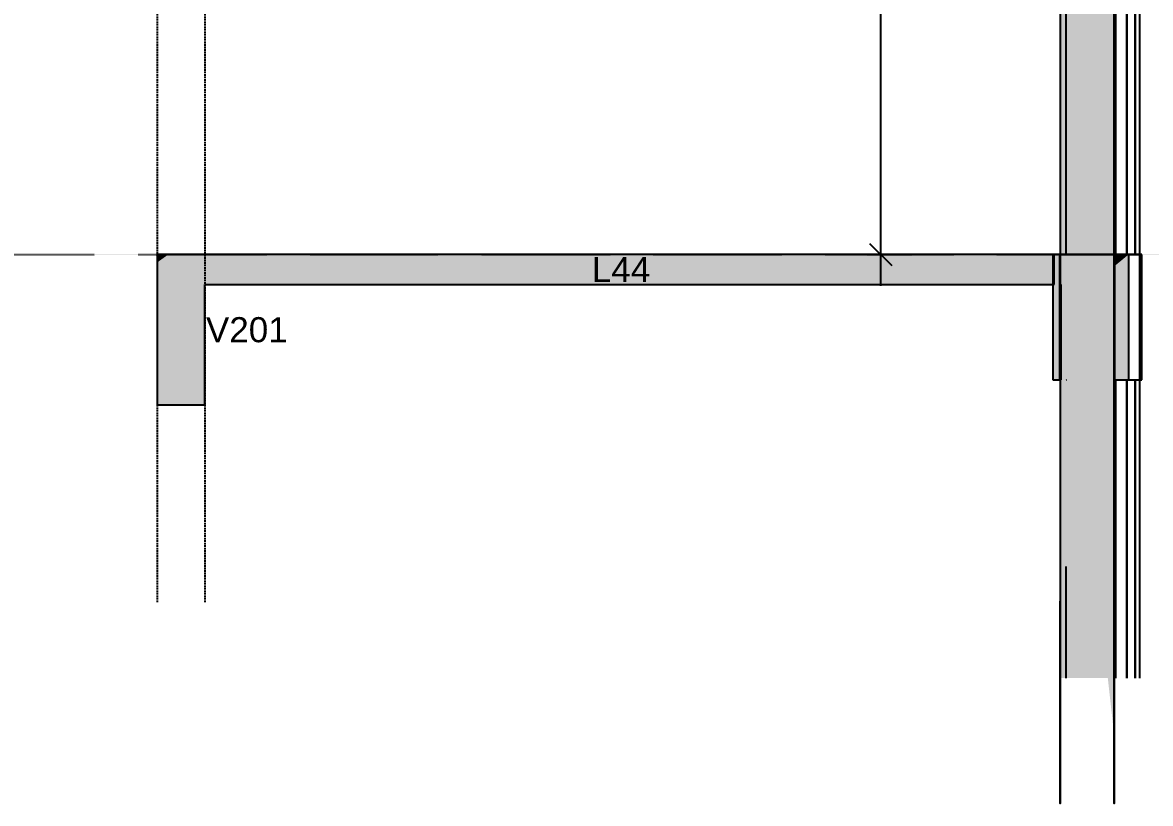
# Model space of a CAD drawing. Extents: x 37185 to 43130, y -8131 to -3926.
# Drawn here: x 40861.6 to 41311.9, y -5085.3 to -4773.8 of the extents above; entities that cross this region are included whole.
import ezdxf

# ---------------------------------------------------------------- set-up
doc = ezdxf.new("R2010")
doc.units = 0
doc.header["$MEASUREMENT"] = 0
doc.linetypes.add('ESTILO_TQS_0001', pattern=[1, 0.7, -0.3])
doc.linetypes.add('ESTILO_TQS_0002', pattern=[0.4, 0.1, -0.3])
for name, color, linetype in [('48', 4, 'CONTINUOUS'), ('52', 3, 'CONTINUOUS'), ('67', 7, 'CONTINUOUS'), ('68', 4, 'CONTINUOUS'), ('74', 2, 'CONTINUOUS'), ('75', 9, 'CONTINUOUS'), ('96', 252, 'CONTINUOUS')]:
    doc.layers.add(name, color=color, linetype=linetype)
doc.styles.add('TQS_ARIAL', font='arial.ttf')

msp = doc.modelspace()

# ---------------------------------------------------------------- linework, layer by layer
at = {"layer": '48', "linetype": 'Continuous'}
for p, q in [((41297.93, -4866.34), (41297.93, -4641.34)), ((41297.93, -4641.34), (41297.93, -4866.34)), ((41302.44, -4866.34), (41302.44, -4641.34)), ((41302.44, -4641.34), (41302.44, -4866.34)), ((41305.79, -4866.34), (41305.79, -4641.34)), ((41305.79, -4641.34), (41305.79, -4866.34)), ((41307.57, -4866.34), (41307.57, -4641.34)), ((41278.03, -4681.84), (41278.03, -4866.34)), ((41275.87, -4866.35), (41275.72, -4866.35)), ((41297.39, -4866.34), (41297.93, -4866.34)), ((41297.54, -4866.35), (41297.39, -4866.35)), ((41297.93, -4866.34), (41302.44, -4866.34)), ((41302.44, -4866.34), (41305.79, -4866.34)), ((41305.79, -4866.35), (41303.3, -4866.35)), ((41305.79, -4866.34), (41307.57, -4866.34)), ((41307.15, -4866.35), (41305.79, -4866.35)), ((41307.35, -4866.35), (41307.15, -4866.35)), ((41307.57, -4866.35), (41307.53, -4866.35)), ((41307.8, -4866.35), (41307.57, -4866.35)), ((41307.57, -4866.69), (41307.57, -4866.35)), ((41307.57, -4868.81), (41307.57, -4866.69)), ((41308.4, -4866.35), (41307.8, -4866.35)), ((41308.4, -4873.38), (41308.4, -4866.35)), ((41307.57, -4898.79), (41307.57, -4868.81)), ((41308.4, -4916.35), (41308.4, -4873.38)), ((41276.03, -4916.35), (41276.03, -4878.35)), ((41276.03, -4878.35), (41276.03, -4916.35)), ((41307.57, -4906.37), (41307.57, -4898.79)), ((41307.57, -4916.35), (41307.57, -4906.37)), ((41275.72, -4916.35), (41275.87, -4916.35)), ((41277.8, -4916.35), (41277.89, -4916.35)), ((41278.34, -4916.35), (41278.45, -4916.35)), ((41297.39, -4916.35), (41297.54, -4916.35)), ((41297.93, -5035.35), (41297.93, -4916.35)), ((41297.93, -4916.35), (41297.93, -5035.35)), ((41302.44, -5035.35), (41302.44, -4916.35)), ((41302.44, -4916.35), (41302.44, -5035.35)), ((41303.3, -4916.35), (41305.79, -4916.35)), ((41305.79, -4916.35), (41306.1, -4916.35)), ((41305.79, -5035.35), (41305.79, -4916.35)), ((41305.79, -4916.35), (41305.79, -5035.35)), ((41306.1, -4916.35), (41307.15, -4916.35)), ((41307.15, -4916.35), (41307.35, -4916.35)), ((41307.57, -4916.35), (41307.8, -4916.35)), ((41307.57, -5035.35), (41307.57, -4916.35)), ((41307.8, -4916.35), (41308.4, -4916.35)), ((41278.03, -4990.85), (41278.03, -5035.35))]:
    msp.add_line(p, q, dxfattribs=at)
at = {"layer": '52', "linetype": 'Continuous'}
for points in [[(41275.87, -4541.34), (41275.87, -4626.34), (41275.87, -4635.55), (41275.87, -4636.59), (41275.87, -4636.76), (41275.87, -4641.34), (41275.87, -4866.34)], [(41297.39, -4866.34), (41297.39, -4832.35), (41297.39, -4757.69), (41297.39, -4641.34), (41297.39, -4546.1), (41297.39, -4541.34)], [(41275.72, -4866.35), (41274.57, -4866.35), (41273.43, -4866.35), (41272.94, -4866.35), (41272.48, -4866.35), (41264.64, -4866.35), (41258.73, -4866.35), (41257.62, -4866.35), (41254.35, -4866.35), (41253.56, -4866.35), (41225.8, -4866.35), (41201.24, -4866.35), (41198.74, -4866.35), (41196.39, -4866.35), (41195, -4866.35), (41193.65, -4866.35), (41178.52, -4866.35), (41156.89, -4866.35), (41155.45, -4866.35), (41153.33, -4866.35), (41152.55, -4866.35), (41151.38, -4866.35), (41141.75, -4866.35), (41124.14, -4866.35), (41123.19, -4866.35), (41121.41, -4866.35), (41120.9, -4866.35), (41119.94, -4866.35), (41113.26, -4866.35), (41098.97, -4866.35), (41098.28, -4866.35), (41096.79, -4866.35), (41096.43, -4866.35), (41095.66, -4866.35), (41090.74, -4866.35), (41079.01, -4866.35), (41078.48, -4866.35), (41077.23, -4866.35), (41076.97, -4866.35), (41076.33, -4866.35), (41072.55, -4866.35), (41062.79, -4866.35), (41062.38, -4866.35), (41061.31, -4866.35), (41061.11, -4866.35), (41060.58, -4866.35), (41057.59, -4866.35), (41049.36, -4866.35), (41049.03, -4866.35), (41048.1, -4866.35), (41047.95, -4866.35), (41047.51, -4866.35), (41045.07, -4866.35), (41038.06, -4866.35), (41037.78, -4866.35), (41036.97, -4866.35), (41036.84, -4866.35), (41036.47, -4866.35), (41034.46, -4866.35), (41028.41, -4866.35), (41028.17, -4866.35), (41027.46, -4866.35), (41027.36, -4866.35), (41027.04, -4866.35), (41025.34, -4866.35), (41020.07, -4866.35), (41019.87, -4866.35), (41019.24, -4866.35), (41019.15, -4866.35), (41018.88, -4866.35), (41017.43, -4866.35), (41012.8, -4866.35), (41012.63, -4866.35), (41012.06, -4866.35), (41011.99, -4866.35), (41011.75, -4866.35), (41010.5, -4866.35), (41006.41, -4866.35), (41006.25, -4866.35), (41005.75, -4866.35), (41005.68, -4866.35), (41005.48, -4866.35), (41004.39, -4866.35), (41000.74, -4866.35), (41000.6, -4866.35), (41000.09, -4866.35), (40999.91, -4866.35), (40998.95, -4866.35), (40995.68, -4866.35), (40995.55, -4866.35), (40995.09, -4866.35), (40994.93, -4866.35), (40994.46, -4866.35), (40992.86, -4866.35), (40979.66, -4866.35), (40934.31, -4866.35), (40919.8, -4866.35), (40915.31, -4866.35)], [(40915.31, -4866.35), (40915.31, -4869.54), (40915.31, -4880.51), (40915.31, -4926.35)], [(41272.94, -4866.35), (41272.94, -4872.13), (41272.94, -4877.68), (41272.94, -4878.35), (41272.94, -4906.45), (41272.94, -4916.35)], [(41273.43, -4878.35), (41273.43, -4867.92), (41273.43, -4866.35)], [(41275.72, -4916.35), (41275.72, -4911.72), (41275.72, -4878.35), (41275.72, -4873.39), (41275.72, -4872.65), (41275.72, -4866.35)], [(41275.87, -4866.34), (41278.03, -4866.34)], [(41275.87, -4866.35), (41275.87, -4873.05), (41275.87, -4873.74), (41275.87, -4878.35), (41275.87, -4913.97), (41275.87, -4916.35), (41275.87, -5035.34), (41275.87, -5042.04), (41275.87, -5042.74), (41275.87, -5047.34), (41275.87, -5082.96), (41275.87, -5085.34), (41275.87, -5013.66), (41275.87, -5043.66), (41275.87, -5004.66)], [(41297.39, -4866.35), (41297.24, -4866.35), (41292.8, -4866.35), (41292.37, -4866.35), (41287.67, -4866.35), (41286.63, -4866.35), (41283.16, -4866.35), (41280.89, -4866.35), (41279.81, -4866.35), (41278.45, -4866.35), (41278.25, -4866.35), (41278.18, -4866.35), (41278.03, -4866.35), (41277.89, -4866.35), (41277.8, -4866.35), (41276.03, -4866.35), (41275.87, -4866.35)], [(41278.03, -4866.34), (41278.24, -4866.34)], [(41278.24, -4866.34), (41279.81, -4866.34)], [(41279.81, -4866.34), (41280.86, -4866.34), (41282.57, -4866.34), (41283.16, -4866.34)], [(41283.16, -4866.34), (41283.84, -4866.34), (41284.87, -4866.34), (41285.78, -4866.34), (41286.63, -4866.34)], [(41286.63, -4866.34), (41287.49, -4866.34), (41287.67, -4866.34)], [(41287.67, -4866.34), (41288.39, -4866.34), (41289.43, -4866.34), (41290.7, -4866.34), (41292.4, -4866.34), (41292.8, -4866.34)], [(41292.8, -4866.34), (41295.02, -4866.34), (41297.39, -4866.34)], [(41297.39, -5013.66), (41297.39, -4980.4), (41297.39, -4987.2), (41297.39, -5085.34), (41297.39, -5037.72), (41297.39, -5035.34), (41297.39, -5005.23), (41297.39, -5058.06), (41297.39, -4916.35), (41297.39, -4868.73), (41297.39, -4866.35)], [(41303.3, -4866.35), (41303.14, -4866.35), (41302.44, -4866.35), (41297.93, -4866.35), (41297.54, -4866.35)], [(41297.54, -4866.35), (41297.54, -4870.97), (41297.54, -4916.35)], [(41303.3, -4916.35), (41303.3, -4882.1), (41303.3, -4866.35)], [(40934.31, -4926.35), (40934.31, -4923.15), (40934.31, -4912.18), (40934.31, -4878.35)], [(40934.31, -4878.35), (40947.51, -4878.35), (40992.86, -4878.35), (40993.33, -4878.35), (40994.93, -4878.35), (40994.97, -4878.35), (40995.13, -4878.35), (40995.26, -4878.35), (40995.68, -4878.35), (40996.65, -4878.35), (40999.91, -4878.35), (40999.96, -4878.35), (41000.14, -4878.35), (41000.28, -4878.35), (41000.74, -4878.35), (41001.85, -4878.35), (41005.48, -4878.35), (41005.54, -4878.35), (41005.75, -4878.35), (41005.9, -4878.35), (41006.41, -4878.35), (41007.68, -4878.35), (41011.75, -4878.35), (41011.83, -4878.35), (41012.06, -4878.35), (41012.24, -4878.35), (41012.8, -4878.35), (41014.28, -4878.35), (41018.88, -4878.35), (41018.97, -4878.35), (41019.24, -4878.35), (41019.44, -4878.35), (41020.07, -4878.35), (41021.81, -4878.35), (41027.04, -4878.35), (41027.14, -4878.35), (41027.46, -4878.35), (41027.7, -4878.35), (41028.41, -4878.35), (41030.47, -4878.35), (41036.47, -4878.35), (41036.6, -4878.35), (41036.97, -4878.35), (41037.25, -4878.35), (41038.06, -4878.35), (41040.56, -4878.35), (41047.51, -4878.35), (41047.67, -4878.35), (41048.1, -4878.35), (41048.44, -4878.35), (41049.36, -4878.35), (41052.47, -4878.35), (41060.58, -4878.35), (41060.79, -4878.35), (41061.31, -4878.35), (41061.72, -4878.35), (41062.79, -4878.35), (41066.76, -4878.35), (41076.33, -4878.35), (41076.6, -4878.35), (41077.23, -4878.35), (41077.75, -4878.35), (41079.01, -4878.35), (41084.25, -4878.35), (41095.66, -4878.35), (41096.02, -4878.35), (41096.79, -4878.35), (41097.48, -4878.35), (41098.97, -4878.35), (41106.25, -4878.35), (41119.94, -4878.35), (41120.46, -4878.35), (41121.41, -4878.35), (41122.38, -4878.35), (41124.14, -4878.35), (41135.06, -4878.35), (41151.38, -4878.35), (41152.17, -4878.35), (41153.33, -4878.35), (41154.8, -4878.35), (41156.89, -4878.35), (41175.5, -4878.35), (41193.65, -4878.35), (41195.06, -4878.35), (41196.39, -4878.35), (41198.96, -4878.35), (41201.24, -4878.35), (41243.4, -4878.35), (41253.56, -4878.35), (41256.98, -4878.35), (41257.62, -4878.35), (41263.96, -4878.35), (41264.64, -4878.35), (41272.94, -4878.35)], [(41272.94, -4878.35), (41273.43, -4878.35)], [(41272.94, -4916.35), (41273, -4916.35), (41273.52, -4916.35), (41273.75, -4916.35), (41274.57, -4916.35), (41275.72, -4916.35)], [(41297.54, -4916.35), (41297.93, -4916.35), (41298.68, -4916.35), (41298.71, -4916.35), (41300.06, -4916.35), (41300.41, -4916.35), (41302.26, -4916.35), (41302.44, -4916.35), (41303.02, -4916.35), (41303.14, -4916.35), (41303.19, -4916.35), (41303.3, -4916.35)], [(40915.31, -4926.35), (40916.33, -4926.35), (40919.8, -4926.35), (40934.31, -4926.35)]]:
    msp.add_lwpolyline(points, dxfattribs=at)
at = {"layer": '67', "linetype": 'ESTILO_TQS_0002'}
msp.add_line((37736.11, -4866.35), (41632.8, -4866.35), dxfattribs=at)
at = {"layer": '68', "linetype": 'ESTILO_TQS_0001'}
for p, q in [((40915.31, -4641.34), (40915.31, -5005.12)), ((40934.31, -4641.34), (40934.31, -5005.12))]:
    msp.add_line(p, q, dxfattribs=at)
at = {"layer": '75', "linetype": 'Continuous'}
for p, q in [((41204.16, -4628.84), (41204.16, -4878.85)), ((41199.74, -4861.93), (41208.58, -4870.77)), ((41186.09, -4866.35), (41186.09, -4866.35)), ((41198.59, -4866.35), (41216.66, -4866.35))]:
    msp.add_line(p, q, dxfattribs=at)
at = {"layer": '96', "linetype": 'Continuous'}
for points in [[(41275.87, -4541.34), (41275.87, -4866.34), (41278.24, -4866.34)], [(41275.87, -4541.34), (41278.24, -4866.34), (41275.87, -4541.34)], [(41275.87, -4541.34), (41278.24, -4866.34), (41280.86, -4866.34)], [(41275.87, -4541.34), (41280.86, -4866.34), (41275.87, -4541.34)], [(41275.87, -4541.34), (41280.86, -4866.34), (41282.57, -4866.34)], [(41275.87, -4541.34), (41282.57, -4866.34), (41275.87, -4541.34)], [(41275.87, -4541.34), (41282.57, -4866.34), (41283.84, -4866.34)], [(41275.87, -4541.34), (41283.84, -4866.34), (41275.87, -4541.34)], [(41275.87, -4541.34), (41283.84, -4866.34), (41284.87, -4866.34)], [(41275.87, -4541.34), (41284.87, -4866.34), (41275.87, -4541.34)], [(41275.87, -4541.34), (41284.87, -4866.34), (41285.78, -4866.34)], [(41275.87, -4541.34), (41285.78, -4866.34), (41275.87, -4541.34)], [(41275.87, -4541.34), (41285.78, -4866.34), (41286.63, -4866.34)], [(41275.87, -4541.34), (41286.63, -4866.34), (41275.87, -4541.34)], [(41275.87, -4541.34), (41286.63, -4866.34), (41287.49, -4866.34)], [(41275.87, -4541.34), (41287.49, -4866.34), (41275.87, -4541.34)], [(41275.87, -4541.34), (41287.49, -4866.34), (41288.39, -4866.34)], [(41275.87, -4541.34), (41288.39, -4866.34), (41275.87, -4541.34)], [(41275.87, -4541.34), (41288.39, -4866.34), (41289.43, -4866.34)], [(41275.87, -4541.34), (41289.43, -4866.34), (41275.87, -4541.34)], [(41275.87, -4541.34), (41289.43, -4866.34), (41290.7, -4866.34)], [(41275.87, -4541.34), (41290.7, -4866.34), (41275.87, -4541.34)], [(41275.87, -4541.34), (41290.7, -4866.34), (41292.4, -4866.34)], [(41275.87, -4541.34), (41292.4, -4866.34), (41275.87, -4541.34)], [(41275.87, -4541.34), (41292.4, -4866.34), (41295.02, -4866.34)], [(41275.87, -4541.34), (41295.02, -4866.34), (41275.87, -4541.34)], [(41275.87, -4541.34), (41295.02, -4866.34), (41297.39, -4866.34)], [(41275.87, -4541.34), (41297.39, -4866.34), (41275.87, -4541.34)], [(41275.87, -4541.34), (41297.39, -4866.34), (41297.39, -4757.69)], [(40919.8, -4866.35), (40915.31, -4866.35), (40915.31, -4869.54)], [(40919.8, -4866.35), (40915.31, -4869.54), (40919.8, -4866.35)], [(40919.8, -4866.35), (40915.31, -4869.54), (40915.31, -4880.51)], [(40919.8, -4866.35), (40915.31, -4880.51), (40919.8, -4866.35)], [(40919.8, -4866.35), (40915.31, -4880.51), (40915.31, -4926.35)], [(40919.8, -4866.35), (40915.31, -4926.35), (40919.8, -4866.35)], [(40919.8, -4866.35), (40915.31, -4926.35), (40916.33, -4926.35)], [(40919.8, -4866.35), (40916.33, -4926.35), (40919.8, -4866.35)], [(40919.8, -4866.35), (40916.33, -4926.35), (40919.8, -4926.35)], [(40919.8, -4866.35), (40919.8, -4926.35), (40919.8, -4866.35)], [(40919.8, -4866.35), (40919.8, -4926.35), (40934.31, -4926.35)], [(40919.8, -4866.35), (40934.31, -4926.35), (40919.8, -4866.35)], [(40919.8, -4866.35), (40934.31, -4926.35), (40934.31, -4923.15)], [(40919.8, -4866.35), (40934.31, -4923.15), (40919.8, -4866.35)], [(40919.8, -4866.35), (40934.31, -4923.15), (40934.31, -4912.18)], [(40919.8, -4866.35), (40934.31, -4912.18), (40919.8, -4866.35)], [(40919.8, -4866.35), (40934.31, -4912.18), (40934.31, -4866.35)], [(40919.8, -4866.35), (40934.31, -4866.35), (40919.8, -4866.35)], [(40934.31, -4866.35), (40947.51, -4878.35), (40979.66, -4866.35)], [(40934.31, -4866.35), (40979.66, -4866.35), (40934.31, -4866.35)], [(40947.51, -4878.35), (40934.31, -4866.35), (40934.31, -4866.99)], [(40947.51, -4878.35), (40934.31, -4866.99), (40947.51, -4878.35)], [(40947.51, -4878.35), (40934.31, -4866.99), (40934.31, -4869.18)], [(40947.51, -4878.35), (40992.86, -4878.35), (40979.66, -4866.35)], [(40947.51, -4878.35), (40979.66, -4866.35), (40947.51, -4878.35)], [(40979.66, -4866.35), (40992.86, -4878.35), (40992.86, -4866.35)], [(40979.66, -4866.35), (40992.86, -4866.35), (40979.66, -4866.35)], [(40992.86, -4878.35), (40993.33, -4878.35), (40992.86, -4866.35)], [(40992.86, -4878.35), (40992.86, -4866.35), (40992.86, -4878.35)], [(40992.86, -4866.35), (40993.33, -4878.35), (40994.46, -4866.35)], [(40992.86, -4866.35), (40994.46, -4866.35), (40992.86, -4866.35)], [(40993.33, -4878.35), (40994.93, -4878.35), (40994.46, -4866.35)], [(40993.33, -4878.35), (40994.46, -4866.35), (40993.33, -4878.35)], [(40994.46, -4866.35), (40994.93, -4878.35), (40994.93, -4866.35)], [(40994.46, -4866.35), (40994.93, -4866.35), (40994.46, -4866.35)], [(40994.93, -4878.35), (40994.93, -4878.35), (40994.93, -4866.35)], [(40994.93, -4878.35), (40994.93, -4866.35), (40994.93, -4878.35)], [(40994.93, -4866.35), (40994.97, -4878.35), (40995.09, -4866.35)], [(40994.93, -4866.35), (40995.09, -4866.35), (40994.93, -4866.35)], [(40994.97, -4878.35), (40995.13, -4878.35), (40995.09, -4866.35)], [(40994.97, -4878.35), (40995.09, -4866.35), (40994.97, -4878.35)], [(40995.09, -4866.35), (40995.13, -4878.35), (40995.55, -4866.35)], [(40995.09, -4866.35), (40995.55, -4866.35), (40995.09, -4866.35)], [(40995.13, -4878.35), (40995.26, -4878.35), (40995.55, -4866.35)], [(40995.13, -4878.35), (40995.55, -4866.35), (40995.13, -4878.35)], [(40995.26, -4878.35), (40995.68, -4878.35), (40995.55, -4866.35)], [(40995.26, -4878.35), (40995.55, -4866.35), (40995.26, -4878.35)], [(40995.55, -4866.35), (40995.68, -4878.35), (40995.68, -4866.35)], [(40995.55, -4866.35), (40995.68, -4866.35), (40995.55, -4866.35)], [(40995.68, -4878.35), (40996.65, -4878.35), (40995.68, -4866.35)], [(40995.68, -4878.35), (40995.68, -4866.35), (40995.68, -4878.35)], [(40995.68, -4866.35), (40996.65, -4878.35), (40998.95, -4866.35)], [(40995.68, -4866.35), (40998.95, -4866.35), (40995.68, -4866.35)], [(40996.65, -4878.35), (40999.91, -4878.35), (40998.95, -4866.35)], [(40996.65, -4878.35), (40998.95, -4866.35), (40996.65, -4878.35)], [(40998.95, -4866.35), (40999.91, -4878.35), (40999.91, -4866.35)], [(40998.95, -4866.35), (40999.91, -4866.35), (40998.95, -4866.35)], [(40999.91, -4878.35), (40999.96, -4878.35), (40999.91, -4866.35)], [(40999.91, -4878.35), (40999.91, -4866.35), (40999.91, -4878.35)], [(40999.91, -4866.35), (40999.96, -4878.35), (41000.09, -4866.35)], [(40999.91, -4866.35), (41000.09, -4866.35), (40999.91, -4866.35)], [(40999.96, -4878.35), (41000.14, -4878.35), (41000.09, -4866.35)], [(40999.96, -4878.35), (41000.09, -4866.35), (40999.96, -4878.35)], [(41000.09, -4866.35), (41000.14, -4878.35), (41000.6, -4866.35)], [(41000.09, -4866.35), (41000.6, -4866.35), (41000.09, -4866.35)], [(41000.14, -4878.35), (41000.28, -4878.35), (41000.6, -4866.35)], [(41000.14, -4878.35), (41000.6, -4866.35), (41000.14, -4878.35)], [(41000.28, -4878.35), (41000.74, -4878.35), (41000.6, -4866.35)], [(41000.28, -4878.35), (41000.6, -4866.35), (41000.28, -4878.35)], [(41000.6, -4866.35), (41000.74, -4878.35), (41000.74, -4866.35)], [(41000.6, -4866.35), (41000.74, -4866.35), (41000.6, -4866.35)], [(41000.74, -4878.35), (41001.85, -4878.35), (41000.74, -4866.35)], [(41000.74, -4878.35), (41000.74, -4866.35), (41000.74, -4878.35)], [(41000.74, -4866.35), (41001.85, -4878.35), (41004.39, -4866.35)], [(41000.74, -4866.35), (41004.39, -4866.35), (41000.74, -4866.35)], [(41001.85, -4878.35), (41005.48, -4878.35), (41004.39, -4866.35)], [(41001.85, -4878.35), (41004.39, -4866.35), (41001.85, -4878.35)], [(41004.39, -4866.35), (41005.48, -4878.35), (41005.48, -4866.35)], [(41004.39, -4866.35), (41005.48, -4866.35), (41004.39, -4866.35)], [(41005.48, -4878.35), (41005.54, -4878.35), (41005.48, -4866.35)], [(41005.48, -4878.35), (41005.48, -4866.35), (41005.48, -4878.35)], [(41005.48, -4866.35), (41005.54, -4878.35), (41005.68, -4866.35)], [(41005.48, -4866.35), (41005.68, -4866.35), (41005.48, -4866.35)], [(41005.54, -4878.35), (41005.75, -4878.35), (41005.68, -4866.35)], [(41005.54, -4878.35), (41005.68, -4866.35), (41005.54, -4878.35)], [(41005.68, -4866.35), (41005.75, -4878.35), (41005.75, -4866.35)], [(41005.68, -4866.35), (41005.75, -4866.35), (41005.68, -4866.35)], [(41005.75, -4878.35), (41005.9, -4878.35), (41005.75, -4866.35)], [(41005.75, -4878.35), (41005.75, -4866.35), (41005.75, -4878.35)], [(41005.75, -4866.35), (41005.9, -4878.35), (41006.25, -4866.35)], [(41005.75, -4866.35), (41006.25, -4866.35), (41005.75, -4866.35)], [(41005.9, -4878.35), (41006.41, -4878.35), (41006.25, -4866.35)], [(41005.9, -4878.35), (41006.25, -4866.35), (41005.9, -4878.35)], [(41006.25, -4866.35), (41006.41, -4878.35), (41006.41, -4866.35)], [(41006.25, -4866.35), (41006.41, -4866.35), (41006.25, -4866.35)], [(41006.41, -4878.35), (41007.68, -4878.35), (41006.41, -4866.35)], [(41006.41, -4878.35), (41006.41, -4866.35), (41006.41, -4878.35)], [(41006.41, -4866.35), (41007.68, -4878.35), (41010.5, -4866.35)], [(41006.41, -4866.35), (41010.5, -4866.35), (41006.41, -4866.35)], [(41007.68, -4878.35), (41011.75, -4878.35), (41010.5, -4866.35)], [(41007.68, -4878.35), (41010.5, -4866.35), (41007.68, -4878.35)], [(41010.5, -4866.35), (41011.75, -4878.35), (41011.75, -4866.35)], [(41010.5, -4866.35), (41011.75, -4866.35), (41010.5, -4866.35)], [(41011.75, -4878.35), (41011.83, -4878.35), (41011.75, -4866.35)], [(41011.75, -4878.35), (41011.75, -4866.35), (41011.75, -4878.35)], [(41011.75, -4866.35), (41011.83, -4878.35), (41011.99, -4866.35)], [(41011.75, -4866.35), (41011.99, -4866.35), (41011.75, -4866.35)], [(41011.83, -4878.35), (41012.06, -4878.35), (41011.99, -4866.35)], [(41011.83, -4878.35), (41011.99, -4866.35), (41011.83, -4878.35)], [(41011.99, -4866.35), (41012.06, -4878.35), (41012.06, -4866.35)], [(41011.99, -4866.35), (41012.06, -4866.35), (41011.99, -4866.35)], [(41012.06, -4878.35), (41012.24, -4878.35), (41012.06, -4866.35)], [(41012.06, -4878.35), (41012.06, -4866.35), (41012.06, -4878.35)], [(41012.06, -4866.35), (41012.24, -4878.35), (41012.63, -4866.35)], [(41012.06, -4866.35), (41012.63, -4866.35), (41012.06, -4866.35)], [(41012.24, -4878.35), (41012.8, -4878.35), (41012.63, -4866.35)], [(41012.24, -4878.35), (41012.63, -4866.35), (41012.24, -4878.35)], [(41012.63, -4866.35), (41012.8, -4878.35), (41012.8, -4866.35)], [(41012.63, -4866.35), (41012.8, -4866.35), (41012.63, -4866.35)], [(41012.8, -4878.35), (41014.28, -4878.35), (41012.8, -4866.35)], [(41012.8, -4878.35), (41012.8, -4866.35), (41012.8, -4878.35)], [(41012.8, -4866.35), (41014.28, -4878.35), (41017.43, -4866.35)], [(41012.8, -4866.35), (41017.43, -4866.35), (41012.8, -4866.35)], [(41014.28, -4878.35), (41018.88, -4878.35), (41017.43, -4866.35)], [(41014.28, -4878.35), (41017.43, -4866.35), (41014.28, -4878.35)], [(41017.43, -4866.35), (41018.88, -4878.35), (41018.88, -4866.35)], [(41017.43, -4866.35), (41018.88, -4866.35), (41017.43, -4866.35)], [(41018.88, -4878.35), (41018.97, -4878.35), (41018.88, -4866.35)], [(41018.88, -4878.35), (41018.88, -4866.35), (41018.88, -4878.35)], [(41018.88, -4866.35), (41018.97, -4878.35), (41019.15, -4866.35)], [(41018.88, -4866.35), (41019.15, -4866.35), (41018.88, -4866.35)], [(41018.97, -4878.35), (41019.24, -4878.35), (41019.15, -4866.35)], [(41018.97, -4878.35), (41019.15, -4866.35), (41018.97, -4878.35)], [(41019.15, -4866.35), (41019.24, -4878.35), (41019.24, -4866.35)], [(41019.15, -4866.35), (41019.24, -4866.35), (41019.15, -4866.35)], [(41019.24, -4878.35), (41019.44, -4878.35), (41019.24, -4866.35)], [(41019.24, -4878.35), (41019.24, -4866.35), (41019.24, -4878.35)], [(41019.24, -4866.35), (41019.44, -4878.35), (41019.87, -4866.35)], [(41019.24, -4866.35), (41019.87, -4866.35), (41019.24, -4866.35)], [(41019.44, -4878.35), (41020.07, -4878.35), (41019.87, -4866.35)], [(41019.44, -4878.35), (41019.87, -4866.35), (41019.44, -4878.35)], [(41019.87, -4866.35), (41020.07, -4878.35), (41020.07, -4866.35)], [(41019.87, -4866.35), (41020.07, -4866.35), (41019.87, -4866.35)], [(41020.07, -4878.35), (41021.81, -4878.35), (41020.07, -4866.35)], [(41020.07, -4878.35), (41020.07, -4866.35), (41020.07, -4878.35)], [(41020.07, -4866.35), (41021.81, -4878.35), (41025.34, -4866.35)], [(41020.07, -4866.35), (41025.34, -4866.35), (41020.07, -4866.35)], [(41021.81, -4878.35), (41027.04, -4878.35), (41025.34, -4866.35)], [(41021.81, -4878.35), (41025.34, -4866.35), (41021.81, -4878.35)], [(41025.34, -4866.35), (41027.04, -4878.35), (41027.04, -4866.35)], [(41025.34, -4866.35), (41027.04, -4866.35), (41025.34, -4866.35)], [(41027.04, -4878.35), (41027.14, -4878.35), (41027.04, -4866.35)], [(41027.04, -4878.35), (41027.04, -4866.35), (41027.04, -4878.35)], [(41027.04, -4866.35), (41027.14, -4878.35), (41027.36, -4866.35)], [(41027.04, -4866.35), (41027.36, -4866.35), (41027.04, -4866.35)], [(41027.14, -4878.35), (41027.46, -4878.35), (41027.36, -4866.35)], [(41027.14, -4878.35), (41027.36, -4866.35), (41027.14, -4878.35)], [(41027.36, -4866.35), (41027.46, -4878.35), (41027.46, -4866.35)], [(41027.36, -4866.35), (41027.46, -4866.35), (41027.36, -4866.35)], [(41027.46, -4878.35), (41027.7, -4878.35), (41027.46, -4866.35)], [(41027.46, -4878.35), (41027.46, -4866.35), (41027.46, -4878.35)], [(41027.46, -4866.35), (41027.7, -4878.35), (41028.17, -4866.35)], [(41027.46, -4866.35), (41028.17, -4866.35), (41027.46, -4866.35)], [(41027.7, -4878.35), (41028.41, -4878.35), (41028.17, -4866.35)], [(41027.7, -4878.35), (41028.17, -4866.35), (41027.7, -4878.35)], [(41028.17, -4866.35), (41028.41, -4878.35), (41028.41, -4866.35)], [(41028.17, -4866.35), (41028.41, -4866.35), (41028.17, -4866.35)], [(41028.41, -4878.35), (41030.47, -4878.35), (41028.41, -4866.35)], [(41028.41, -4878.35), (41028.41, -4866.35), (41028.41, -4878.35)], [(41028.41, -4866.35), (41030.47, -4878.35), (41034.46, -4866.35)], [(41028.41, -4866.35), (41034.46, -4866.35), (41028.41, -4866.35)], [(41030.47, -4878.35), (41036.47, -4878.35), (41034.46, -4866.35)], [(41030.47, -4878.35), (41034.46, -4866.35), (41030.47, -4878.35)], [(41034.46, -4866.35), (41036.47, -4878.35), (41036.47, -4866.35)], [(41034.46, -4866.35), (41036.47, -4866.35), (41034.46, -4866.35)], [(41036.47, -4878.35), (41036.6, -4878.35), (41036.47, -4866.35)], [(41036.47, -4878.35), (41036.47, -4866.35), (41036.47, -4878.35)], [(41036.47, -4866.35), (41036.6, -4878.35), (41036.84, -4866.35)], [(41036.47, -4866.35), (41036.84, -4866.35), (41036.47, -4866.35)], [(41036.6, -4878.35), (41036.97, -4878.35), (41036.84, -4866.35)], [(41036.6, -4878.35), (41036.84, -4866.35), (41036.6, -4878.35)], [(41036.84, -4866.35), (41036.97, -4878.35), (41036.97, -4866.35)], [(41036.84, -4866.35), (41036.97, -4866.35), (41036.84, -4866.35)], [(41036.97, -4878.35), (41037.25, -4878.35), (41036.97, -4866.35)], [(41036.97, -4878.35), (41036.97, -4866.35), (41036.97, -4878.35)], [(41036.97, -4866.35), (41037.25, -4878.35), (41037.78, -4866.35)], [(41036.97, -4866.35), (41037.78, -4866.35), (41036.97, -4866.35)], [(41037.25, -4878.35), (41038.06, -4878.35), (41037.78, -4866.35)], [(41037.25, -4878.35), (41037.78, -4866.35), (41037.25, -4878.35)], [(41037.78, -4866.35), (41038.06, -4878.35), (41038.06, -4866.35)], [(41037.78, -4866.35), (41038.06, -4866.35), (41037.78, -4866.35)], [(41038.06, -4878.35), (41040.56, -4878.35), (41038.06, -4866.35)], [(41038.06, -4878.35), (41038.06, -4866.35), (41038.06, -4878.35)], [(41038.06, -4866.35), (41040.56, -4878.35), (41045.07, -4866.35)], [(41038.06, -4866.35), (41045.07, -4866.35), (41038.06, -4866.35)], [(41040.56, -4878.35), (41047.51, -4878.35), (41045.07, -4866.35)], [(41040.56, -4878.35), (41045.07, -4866.35), (41040.56, -4878.35)], [(41045.07, -4866.35), (41047.51, -4878.35), (41047.51, -4866.35)], [(41045.07, -4866.35), (41047.51, -4866.35), (41045.07, -4866.35)], [(41047.51, -4878.35), (41047.67, -4878.35), (41047.51, -4866.35)], [(41047.51, -4878.35), (41047.51, -4866.35), (41047.51, -4878.35)], [(41047.51, -4866.35), (41047.67, -4878.35), (41047.95, -4866.35)], [(41047.51, -4866.35), (41047.95, -4866.35), (41047.51, -4866.35)], [(41047.67, -4878.35), (41048.1, -4878.35), (41047.95, -4866.35)], [(41047.67, -4878.35), (41047.95, -4866.35), (41047.67, -4878.35)], [(41047.95, -4866.35), (41048.1, -4878.35), (41048.1, -4866.35)], [(41047.95, -4866.35), (41048.1, -4866.35), (41047.95, -4866.35)], [(41048.1, -4878.35), (41048.44, -4878.35), (41048.1, -4866.35)], [(41048.1, -4878.35), (41048.1, -4866.35), (41048.1, -4878.35)], [(41048.1, -4866.35), (41048.44, -4878.35), (41049.03, -4866.35)], [(41048.1, -4866.35), (41049.03, -4866.35), (41048.1, -4866.35)], [(41048.44, -4878.35), (41049.36, -4878.35), (41049.03, -4866.35)], [(41048.44, -4878.35), (41049.03, -4866.35), (41048.44, -4878.35)], [(41049.03, -4866.35), (41049.36, -4878.35), (41049.36, -4866.35)], [(41049.03, -4866.35), (41049.36, -4866.35), (41049.03, -4866.35)], [(41049.36, -4878.35), (41052.47, -4878.35), (41049.36, -4866.35)], [(41049.36, -4878.35), (41049.36, -4866.35), (41049.36, -4878.35)], [(41049.36, -4866.35), (41052.47, -4878.35), (41057.59, -4866.35)], [(41049.36, -4866.35), (41057.59, -4866.35), (41049.36, -4866.35)], [(41052.47, -4878.35), (41060.58, -4878.35), (41057.59, -4866.35)], [(41052.47, -4878.35), (41057.59, -4866.35), (41052.47, -4878.35)], [(41057.59, -4866.35), (41060.58, -4878.35), (41060.58, -4866.35)], [(41057.59, -4866.35), (41060.58, -4866.35), (41057.59, -4866.35)], [(41060.58, -4878.35), (41060.79, -4878.35), (41060.58, -4866.35)], [(41060.58, -4878.35), (41060.58, -4866.35), (41060.58, -4878.35)], [(41060.58, -4866.35), (41060.79, -4878.35), (41061.11, -4866.35)], [(41060.58, -4866.35), (41061.11, -4866.35), (41060.58, -4866.35)], [(41060.79, -4878.35), (41061.31, -4878.35), (41061.11, -4866.35)], [(41060.79, -4878.35), (41061.11, -4866.35), (41060.79, -4878.35)], [(41061.11, -4866.35), (41061.31, -4878.35), (41061.31, -4866.35)], [(41061.11, -4866.35), (41061.31, -4866.35), (41061.11, -4866.35)], [(41061.31, -4878.35), (41061.72, -4878.35), (41061.31, -4866.35)], [(41061.31, -4878.35), (41061.31, -4866.35), (41061.31, -4878.35)], [(41061.31, -4866.35), (41061.72, -4878.35), (41062.38, -4866.35)], [(41061.31, -4866.35), (41062.38, -4866.35), (41061.31, -4866.35)], [(41061.72, -4878.35), (41062.79, -4878.35), (41062.38, -4866.35)], [(41061.72, -4878.35), (41062.38, -4866.35), (41061.72, -4878.35)], [(41062.38, -4866.35), (41062.79, -4878.35), (41062.79, -4866.35)], [(41062.38, -4866.35), (41062.79, -4866.35), (41062.38, -4866.35)], [(41062.79, -4878.35), (41066.76, -4878.35), (41062.79, -4866.35)], [(41062.79, -4878.35), (41062.79, -4866.35), (41062.79, -4878.35)], [(41062.79, -4866.35), (41066.76, -4878.35), (41072.55, -4866.35)], [(41062.79, -4866.35), (41072.55, -4866.35), (41062.79, -4866.35)], [(41066.76, -4878.35), (41076.33, -4878.35), (41072.55, -4866.35)], [(41066.76, -4878.35), (41072.55, -4866.35), (41066.76, -4878.35)], [(41072.55, -4866.35), (41076.33, -4878.35), (41076.33, -4866.35)], [(41072.55, -4866.35), (41076.33, -4866.35), (41072.55, -4866.35)], [(41076.33, -4878.35), (41076.6, -4878.35), (41076.33, -4866.35)], [(41076.33, -4878.35), (41076.33, -4866.35), (41076.33, -4878.35)], [(41076.33, -4866.35), (41076.6, -4878.35), (41076.97, -4866.35)], [(41076.33, -4866.35), (41076.97, -4866.35), (41076.33, -4866.35)], [(41076.6, -4878.35), (41077.23, -4878.35), (41076.97, -4866.35)], [(41076.6, -4878.35), (41076.97, -4866.35), (41076.6, -4878.35)], [(41076.97, -4866.35), (41077.23, -4878.35), (41077.23, -4866.35)], [(41076.97, -4866.35), (41077.23, -4866.35), (41076.97, -4866.35)], [(41077.23, -4878.35), (41077.75, -4878.35), (41077.23, -4866.35)], [(41077.23, -4878.35), (41077.23, -4866.35), (41077.23, -4878.35)], [(41077.23, -4866.35), (41077.75, -4878.35), (41078.48, -4866.35)], [(41077.23, -4866.35), (41078.48, -4866.35), (41077.23, -4866.35)], [(41077.75, -4878.35), (41079.01, -4878.35), (41078.48, -4866.35)], [(41077.75, -4878.35), (41078.48, -4866.35), (41077.75, -4878.35)], [(41078.48, -4866.35), (41079.01, -4878.35), (41079.01, -4866.35)], [(41078.48, -4866.35), (41079.01, -4866.35), (41078.48, -4866.35)], [(41079.01, -4878.35), (41084.25, -4878.35), (41079.01, -4866.35)], [(41079.01, -4878.35), (41079.01, -4866.35), (41079.01, -4878.35)], [(41079.01, -4866.35), (41084.25, -4878.35), (41090.74, -4866.35)], [(41079.01, -4866.35), (41090.74, -4866.35), (41079.01, -4866.35)], [(41084.25, -4878.35), (41095.66, -4878.35), (41090.74, -4866.35)], [(41084.25, -4878.35), (41090.74, -4866.35), (41084.25, -4878.35)], [(41090.74, -4866.35), (41095.66, -4878.35), (41095.66, -4866.35)], [(41090.74, -4866.35), (41095.66, -4866.35), (41090.74, -4866.35)], [(41095.66, -4878.35), (41096.02, -4878.35), (41095.66, -4866.35)], [(41095.66, -4878.35), (41095.66, -4866.35), (41095.66, -4878.35)], [(41095.66, -4866.35), (41096.02, -4878.35), (41096.43, -4866.35)], [(41095.66, -4866.35), (41096.43, -4866.35), (41095.66, -4866.35)], [(41096.02, -4878.35), (41096.79, -4878.35), (41096.43, -4866.35)], [(41096.02, -4878.35), (41096.43, -4866.35), (41096.02, -4878.35)], [(41096.43, -4866.35), (41096.79, -4878.35), (41096.79, -4866.35)], [(41096.43, -4866.35), (41096.79, -4866.35), (41096.43, -4866.35)], [(41096.79, -4878.35), (41097.48, -4878.35), (41096.79, -4866.35)], [(41096.79, -4878.35), (41096.79, -4866.35), (41096.79, -4878.35)], [(41096.79, -4866.35), (41097.48, -4878.35), (41098.28, -4866.35)], [(41096.79, -4866.35), (41098.28, -4866.35), (41096.79, -4866.35)], [(41097.48, -4878.35), (41098.97, -4878.35), (41098.28, -4866.35)], [(41097.48, -4878.35), (41098.28, -4866.35), (41097.48, -4878.35)], [(41098.28, -4866.35), (41098.97, -4878.35), (41098.97, -4866.35)], [(41098.28, -4866.35), (41098.97, -4866.35), (41098.28, -4866.35)], [(41098.97, -4878.35), (41106.25, -4878.35), (41098.97, -4866.35)], [(41098.97, -4878.35), (41098.97, -4866.35), (41098.97, -4878.35)], [(41098.97, -4866.35), (41106.25, -4878.35), (41113.26, -4866.35)], [(41098.97, -4866.35), (41113.26, -4866.35), (41098.97, -4866.35)], [(41106.25, -4878.35), (41119.94, -4878.35), (41113.26, -4866.35)], [(41106.25, -4878.35), (41113.26, -4866.35), (41106.25, -4878.35)], [(41113.26, -4866.35), (41119.94, -4878.35), (41119.94, -4866.35)], [(41113.26, -4866.35), (41119.94, -4866.35), (41113.26, -4866.35)], [(41119.94, -4878.35), (41120.46, -4878.35), (41119.94, -4866.35)], [(41119.94, -4878.35), (41119.94, -4866.35), (41119.94, -4878.35)], [(41119.94, -4866.35), (41120.46, -4878.35), (41120.9, -4866.35)], [(41119.94, -4866.35), (41120.9, -4866.35), (41119.94, -4866.35)], [(41120.46, -4878.35), (41121.41, -4878.35), (41120.9, -4866.35)], [(41120.46, -4878.35), (41120.9, -4866.35), (41120.46, -4878.35)], [(41120.9, -4866.35), (41121.41, -4878.35), (41121.41, -4866.35)], [(41120.9, -4866.35), (41121.41, -4866.35), (41120.9, -4866.35)], [(41121.41, -4878.35), (41122.38, -4878.35), (41121.41, -4866.35)], [(41121.41, -4878.35), (41121.41, -4866.35), (41121.41, -4878.35)], [(41121.41, -4866.35), (41122.38, -4878.35), (41123.19, -4866.35)], [(41121.41, -4866.35), (41123.19, -4866.35), (41121.41, -4866.35)], [(41122.38, -4878.35), (41124.14, -4878.35), (41123.19, -4866.35)], [(41122.38, -4878.35), (41123.19, -4866.35), (41122.38, -4878.35)], [(41123.19, -4866.35), (41124.14, -4878.35), (41124.14, -4866.35)], [(41123.19, -4866.35), (41124.14, -4866.35), (41123.19, -4866.35)], [(41124.14, -4878.35), (41135.06, -4878.35), (41124.14, -4866.35)], [(41124.14, -4878.35), (41124.14, -4866.35), (41124.14, -4878.35)], [(41124.14, -4866.35), (41135.06, -4878.35), (41141.75, -4866.35)], [(41124.14, -4866.35), (41141.75, -4866.35), (41124.14, -4866.35)], [(41135.06, -4878.35), (41151.38, -4878.35), (41141.75, -4866.35)], [(41135.06, -4878.35), (41141.75, -4866.35), (41135.06, -4878.35)], [(41141.75, -4866.35), (41151.38, -4878.35), (41151.38, -4866.35)], [(41141.75, -4866.35), (41151.38, -4866.35), (41141.75, -4866.35)], [(41151.38, -4878.35), (41152.17, -4878.35), (41151.38, -4866.35)], [(41151.38, -4878.35), (41151.38, -4866.35), (41151.38, -4878.35)], [(41151.38, -4866.35), (41152.17, -4878.35), (41152.55, -4866.35)], [(41151.38, -4866.35), (41152.55, -4866.35), (41151.38, -4866.35)], [(41152.17, -4878.35), (41153.33, -4878.35), (41152.55, -4866.35)], [(41152.17, -4878.35), (41152.55, -4866.35), (41152.17, -4878.35)], [(41152.55, -4866.35), (41153.33, -4878.35), (41153.33, -4866.35)], [(41152.55, -4866.35), (41153.33, -4866.35), (41152.55, -4866.35)], [(41153.33, -4878.35), (41154.8, -4878.35), (41153.33, -4866.35)], [(41153.33, -4878.35), (41153.33, -4866.35), (41153.33, -4878.35)], [(41153.33, -4866.35), (41154.8, -4878.35), (41155.45, -4866.35)], [(41153.33, -4866.35), (41155.45, -4866.35), (41153.33, -4866.35)], [(41154.8, -4878.35), (41156.89, -4878.35), (41155.45, -4866.35)], [(41154.8, -4878.35), (41155.45, -4866.35), (41154.8, -4878.35)], [(41155.45, -4866.35), (41156.89, -4878.35), (41156.89, -4866.35)], [(41155.45, -4866.35), (41156.89, -4866.35), (41155.45, -4866.35)], [(41156.89, -4878.35), (41175.5, -4878.35), (41156.89, -4866.35)], [(41156.89, -4878.35), (41156.89, -4866.35), (41156.89, -4878.35)], [(41156.89, -4866.35), (41175.5, -4878.35), (41178.52, -4866.35)], [(41156.89, -4866.35), (41178.52, -4866.35), (41156.89, -4866.35)], [(41175.5, -4878.35), (41193.65, -4878.35), (41178.52, -4866.35)], [(41175.5, -4878.35), (41178.52, -4866.35), (41175.5, -4878.35)], [(41178.52, -4866.35), (41193.65, -4878.35), (41193.65, -4866.35)], [(41178.52, -4866.35), (41193.65, -4866.35), (41178.52, -4866.35)], [(41195.06, -4878.35), (41195, -4866.35), (41193.65, -4866.35)], [(41195.06, -4878.35), (41193.65, -4866.35), (41195.06, -4878.35)], [(41195.06, -4878.35), (41193.65, -4866.35), (41193.65, -4878.35)], [(41195.06, -4878.35), (41196.39, -4866.35), (41195, -4866.35)], [(41195.06, -4878.35), (41195, -4866.35), (41195.06, -4878.35)], [(41195.06, -4878.35), (41196.39, -4878.35), (41196.39, -4866.35)], [(41195.06, -4878.35), (41196.39, -4866.35), (41195.06, -4878.35)], [(41198.96, -4878.35), (41198.74, -4866.35), (41196.39, -4866.35)], [(41198.96, -4878.35), (41196.39, -4866.35), (41198.96, -4878.35)], [(41198.96, -4878.35), (41196.39, -4866.35), (41196.39, -4878.35)], [(41198.96, -4878.35), (41201.24, -4866.35), (41198.74, -4866.35)], [(41198.96, -4878.35), (41198.74, -4866.35), (41198.96, -4878.35)], [(41198.96, -4878.35), (41201.24, -4878.35), (41201.24, -4866.35)], [(41198.96, -4878.35), (41201.24, -4866.35), (41198.96, -4878.35)], [(41243.4, -4878.35), (41225.8, -4866.35), (41201.24, -4866.35)], [(41243.4, -4878.35), (41201.24, -4866.35), (41243.4, -4878.35)], [(41243.4, -4878.35), (41201.24, -4866.35), (41201.24, -4878.35)], [(41243.4, -4878.35), (41253.56, -4866.35), (41225.8, -4866.35)], [(41243.4, -4878.35), (41225.8, -4866.35), (41243.4, -4878.35)], [(41243.4, -4878.35), (41253.56, -4878.35), (41253.56, -4866.35)], [(41243.4, -4878.35), (41253.56, -4866.35), (41243.4, -4878.35)], [(41256.98, -4878.35), (41254.35, -4866.35), (41253.56, -4866.35)], [(41256.98, -4878.35), (41253.56, -4866.35), (41256.98, -4878.35)], [(41256.98, -4878.35), (41253.56, -4866.35), (41253.56, -4878.35)], [(41256.98, -4878.35), (41257.62, -4866.35), (41254.35, -4866.35)], [(41256.98, -4878.35), (41254.35, -4866.35), (41256.98, -4878.35)], [(41256.98, -4878.35), (41257.62, -4878.35), (41257.62, -4866.35)], [(41256.98, -4878.35), (41257.62, -4866.35), (41256.98, -4878.35)], [(41263.96, -4878.35), (41258.73, -4866.35), (41257.62, -4866.35)], [(41263.96, -4878.35), (41257.62, -4866.35), (41263.96, -4878.35)], [(41263.96, -4878.35), (41257.62, -4866.35), (41257.62, -4878.35)], [(41263.96, -4878.35), (41264.64, -4866.35), (41258.73, -4866.35)], [(41263.96, -4878.35), (41258.73, -4866.35), (41263.96, -4878.35)], [(41263.96, -4878.35), (41264.64, -4878.35), (41264.64, -4866.35)], [(41263.96, -4878.35), (41264.64, -4866.35), (41263.96, -4878.35)], [(41273.43, -4878.35), (41272.48, -4866.35), (41264.64, -4866.35)], [(41273.43, -4878.35), (41264.64, -4866.35), (41273.43, -4878.35)], [(41273.43, -4878.35), (41264.64, -4866.35), (41264.64, -4878.35)], [(41273.43, -4878.35), (41273.43, -4866.35), (41272.48, -4866.35)], [(41273.43, -4878.35), (41272.48, -4866.35), (41273.43, -4878.35)], [(41274.57, -4866.35), (41272.94, -4866.35), (41272.94, -4906.45)], [(41274.57, -4866.35), (41272.94, -4906.45), (41274.57, -4866.35)], [(41274.57, -4866.35), (41272.94, -4906.45), (41272.94, -4916.35)], [(41274.57, -4866.35), (41272.94, -4916.35), (41274.57, -4866.35)], [(41274.57, -4866.35), (41272.94, -4916.35), (41273, -4916.35)], [(41274.57, -4866.35), (41273, -4916.35), (41274.57, -4866.35)], [(41274.57, -4866.35), (41273, -4916.35), (41273.52, -4916.35)], [(41274.57, -4866.35), (41273.52, -4916.35), (41274.57, -4866.35)], [(41274.57, -4866.35), (41273.52, -4916.35), (41273.75, -4916.35)], [(41274.57, -4866.35), (41273.75, -4916.35), (41274.57, -4866.35)], [(41274.57, -4866.35), (41273.75, -4916.35), (41274.57, -4916.35)], [(41274.57, -4866.35), (41274.57, -4916.35), (41274.57, -4866.35)], [(41274.57, -4866.35), (41274.57, -4916.35), (41275.72, -4916.35)], [(41274.57, -4866.35), (41275.72, -4916.35), (41274.57, -4866.35)], [(41274.57, -4866.35), (41275.72, -4916.35), (41275.72, -4911.72)], [(41274.57, -4866.35), (41275.72, -4911.72), (41274.57, -4866.35)], [(41274.57, -4866.35), (41275.72, -4911.72), (41275.72, -4866.35)], [(41274.57, -4866.35), (41275.72, -4866.35), (41274.57, -4866.35)], [(41275.87, -4866.35), (41275.87, -5035.35), (41278.24, -5035.35)], [(41275.87, -4866.35), (41278.24, -5035.35), (41275.87, -4866.35)], [(41275.87, -4866.35), (41278.24, -5035.35), (41280.86, -5035.35)], [(41275.87, -4866.35), (41280.86, -5035.35), (41275.87, -4866.35)], [(41275.87, -4866.35), (41280.86, -5035.35), (41282.57, -5035.35)], [(41275.87, -4866.35), (41282.57, -5035.35), (41275.87, -4866.35)], [(41275.87, -4866.35), (41282.57, -5035.35), (41283.84, -5035.35)], [(41275.87, -4866.35), (41283.84, -5035.35), (41275.87, -4866.35)], [(41275.87, -4866.35), (41283.84, -5035.35), (41284.87, -5035.35)], [(41275.87, -4866.35), (41284.87, -5035.35), (41275.87, -4866.35)], [(41275.87, -4866.35), (41284.87, -5035.35), (41285.78, -5035.35)], [(41275.87, -4866.35), (41285.78, -5035.35), (41275.87, -4866.35)], [(41275.87, -4866.35), (41285.78, -5035.35), (41286.63, -5035.35)], [(41275.87, -4866.35), (41286.63, -5035.35), (41275.87, -4866.35)], [(41275.87, -4866.35), (41286.63, -5035.35), (41287.49, -5035.35)], [(41275.87, -4866.35), (41287.49, -5035.35), (41275.87, -4866.35)], [(41275.87, -4866.35), (41287.49, -5035.35), (41288.39, -5035.35)], [(41275.87, -4866.35), (41288.39, -5035.35), (41275.87, -4866.35)], [(41275.87, -4866.35), (41288.39, -5035.35), (41289.43, -5035.35)], [(41275.87, -4866.35), (41289.43, -5035.35), (41275.87, -4866.35)], [(41275.87, -4866.35), (41289.43, -5035.35), (41290.7, -5035.35)], [(41275.87, -4866.35), (41290.7, -5035.35), (41275.87, -4866.35)], [(41275.87, -4866.35), (41290.7, -5035.35), (41292.4, -5035.35)], [(41275.87, -4866.35), (41292.4, -5035.35), (41275.87, -4866.35)], [(41275.87, -4866.35), (41292.4, -5035.35), (41295.02, -5035.35)], [(41275.87, -4866.35), (41295.02, -5035.35), (41275.87, -4866.35)], [(41275.87, -4866.35), (41295.02, -5035.35), (41297.39, -5035.35)], [(41275.87, -4866.35), (41297.39, -5035.35), (41275.87, -4866.35)], [(41275.87, -4866.35), (41297.39, -5035.35), (41297.39, -5058.06)], [(41275.87, -4866.35), (41297.39, -5058.06), (41275.87, -4866.35)], [(41275.87, -4866.35), (41297.39, -5058.06), (41297.39, -4866.35)], [(41275.87, -4866.35), (41297.39, -4866.35), (41275.87, -4866.35)], [(41303.14, -4866.35), (41297.54, -4866.35), (41297.54, -4870.97)], [(41303.14, -4866.35), (41297.54, -4870.97), (41303.14, -4866.35)], [(41303.14, -4866.35), (41297.54, -4870.97), (41297.54, -4916.35)], [(41303.14, -4866.35), (41297.54, -4916.35), (41303.14, -4866.35)], [(41303.14, -4866.35), (41297.54, -4916.35), (41298.68, -4916.35)], [(41303.14, -4866.35), (41298.68, -4916.35), (41303.14, -4866.35)], [(41303.14, -4866.35), (41298.68, -4916.35), (41300.06, -4916.35)], [(41303.14, -4866.35), (41300.06, -4916.35), (41303.14, -4866.35)], [(41303.14, -4866.35), (41300.06, -4916.35), (41300.41, -4916.35)], [(41303.14, -4866.35), (41300.41, -4916.35), (41303.14, -4866.35)], [(41303.14, -4866.35), (41300.41, -4916.35), (41302.26, -4916.35)], [(41303.14, -4866.35), (41302.26, -4916.35), (41303.14, -4866.35)], [(41303.14, -4866.35), (41302.26, -4916.35), (41303.14, -4916.35)], [(41303.14, -4866.35), (41303.14, -4916.35), (41303.14, -4866.35)], [(41303.14, -4866.35), (41303.14, -4916.35), (41303.14, -4916.35)], [(41303.14, -4866.35), (41303.14, -4916.35), (41303.14, -4866.35)], [(41303.14, -4866.35), (41303.19, -4916.35), (41303.3, -4916.35)], [(41303.14, -4866.35), (41303.3, -4916.35), (41303.14, -4866.35)], [(41303.14, -4866.35), (41303.3, -4916.35), (41303.3, -4882.1)], [(41303.14, -4866.35), (41303.3, -4882.1), (41303.14, -4866.35)], [(41303.14, -4866.35), (41303.3, -4882.1), (41303.3, -4866.35)], [(41303.14, -4866.35), (41303.3, -4866.35), (41303.14, -4866.35)], [(40947.51, -4878.35), (40934.31, -4869.18), (40947.51, -4878.35)], [(40947.51, -4878.35), (40934.31, -4869.18), (40934.31, -4878.35)], [(40947.51, -4878.35), (40934.31, -4878.35), (40947.51, -4878.35)], [(41195.06, -4878.35), (41193.65, -4878.35), (41195.06, -4878.35)], [(41198.96, -4878.35), (41196.39, -4878.35), (41198.96, -4878.35)], [(41243.4, -4878.35), (41201.24, -4878.35), (41243.4, -4878.35)], [(41256.98, -4878.35), (41253.56, -4878.35), (41256.98, -4878.35)], [(41263.96, -4878.35), (41257.62, -4878.35), (41263.96, -4878.35)], [(41273.43, -4878.35), (41264.64, -4878.35), (41273.43, -4878.35)]]:
    msp.add_solid(points, dxfattribs=at)

# ---------------------------------------------------------------- texts
at = {"layer": '74', "linetype": 'Continuous', "style": 'TQS_ARIAL'}
for s, p in [('L44', (41088.87, -4877.35)), ('V201', (40934.81, -4901.35))]:
    msp.add_text(s, height=10, dxfattribs=at).set_placement(p)

doc.saveas('drawing.dxf')
